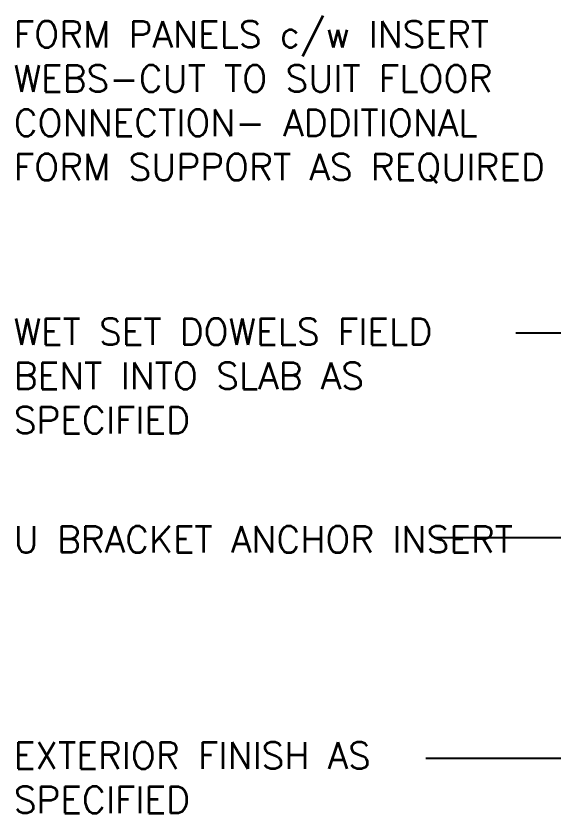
# Model space of a CAD drawing. Header units: inches. Extents: x 295 to 469, y 159 to 233.
# Drawn here: x 416.39 to 431.57, y 209.02 to 231.55 of the extents above; entities that cross this region are included whole.
import ezdxf

# ---------------------------------------------------------------- set-up
doc = ezdxf.new("R2010")
doc.units = ezdxf.units.IN
doc.header["$LTSCALE"] = 0.5
doc.header["$MEASUREMENT"] = 0
doc.layers.add('TEXT', color=4, linetype='Continuous')
doc.styles.add('DIM', font='romans.shx', dxfattribs={"width": 0.7})
doc.styles.add('ROMANS', font='romans.shx', dxfattribs={"height": 0.75})
doc.dimstyles.new('ext_12', dxfattribs={"dimscale": 12, "dimtxt": 0.09375, "dimasz": 0.09375, "dimexe": 0.09375, "dimexo": 0.0625, "dimgap": 0.0625, "dimtad": 1, "dimdec": 1, "dimzin": 3, "dimdsep": 46, "dimlunit": 4, "dimtxsty": 'DIM', "dimcen": 0.09, "dimdle": 0.09375, "dimclrt": 4, "dimadec": 0, "dimazin": 0, "dimtfac": 1, "dimtdec": 1, "dimtmove": 2, "dimatfit": 3, "dimfxl": 1, "dimfrac": 2, "dimtolj": 1, "dimtzin": 0, "dimarcsym": 0})

msp = doc.modelspace()

# ---------------------------------------------------------------- texts
at = {"layer": 'TEXT', "char_height": 0.75, "attachment_point": 1, "style": 'ROMANS'}
for s, insert, width in [('FORM PANELS c/w INSERT WEBS-CUT TO SUIT FLOOR CONNECTION- ADDITIONAL FORM SUPPORT AS REQUIRED', (416.328, 231.404), 16.66856), ('WET SET DOWELS FIELD BENT INTO SLAB AS SPECIFIED', (416.328, 223), 13.68504), ('U BRACKET ANCHOR INSERT', (416.328, 217.131), 13.68504), ('EXTERIOR FINISH AS SPECIFIED', (416.328, 211.021), 13.68504)]:
    msp.add_mtext(s, dxfattribs=dict(at, insert=insert, width=width))

# ---------------------------------------------------------------- leaders
at = {"layer": 'TEXT'}
for points in [[(438.358, 220.057), (432.258, 222.583), (430.524, 222.583)], [(436.93, 216.796), (430.348, 216.796), (428.268, 216.796)], [(433.438, 210.562), (430.354, 210.562), (427.981, 210.562)]]:
    msp.add_leader(points, dimstyle='ext_12', override={"dimgap": 0.0625, "dimtad": 0}, dxfattribs=at)

doc.saveas('drawing.dxf')
